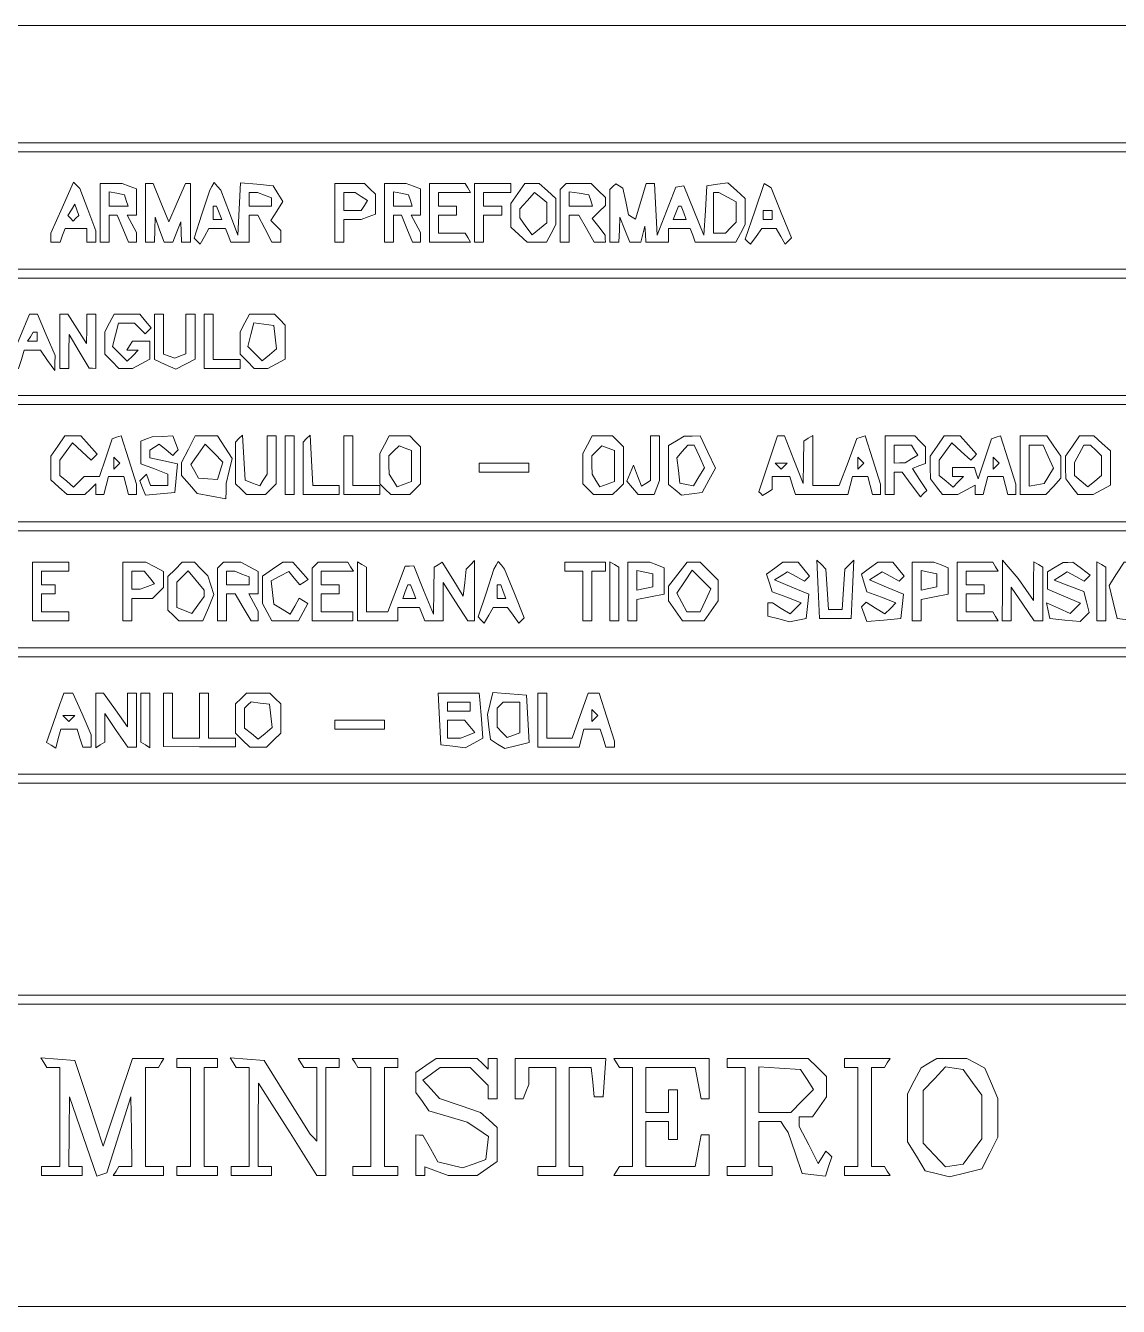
# Paper-space layout 'AN-12-DGE-067' of a CAD drawing. Header units: metres, sheet in millimetres. Extents: x 12 to 193, y 4 to 291.
# Drawn here: x 76.27 to 106.72, y 43.41 to 79.1 of the extents above; entities that cross this region are included whole.
import ezdxf

# ---------------------------------------------------------------- set-up
doc = ezdxf.new("R2010")
doc.units = ezdxf.units.M
doc.layers.add('DGE_CONTORNOS', color=7, linetype='Continuous', lineweight=0)
doc.layers.add('DGE_DATOS', color=7, linetype='Continuous', lineweight=0)

# ---------------------------------------------------------------- blocks, each defined once
blk = doc.blocks.new('LP_REF_DGE_MT_067')
at = {"layer": 'DGE_CONTORNOS'}
for points in [[(186.803, 77.469), (186.803, 75.835), (124.469, 75.835), (62.135, 75.835), (62.135, 77.469), (62.135, 79.103), (124.469, 79.103), (186.803, 79.103)], [(186.803, 73.95), (186.803, 72.316), (124.469, 72.316), (62.135, 72.316), (62.135, 73.95), (62.135, 75.584), (124.469, 75.584), (186.803, 75.584)], [(77.28, 74.028), (76.964, 73.314), (76.964, 73.192), (76.964, 73.07), (77.094, 73.07), (77.224, 73.07), (77.296, 73.259), (77.368, 73.447), (77.669, 73.447), (77.97, 73.447), (77.97, 73.259), (77.97, 73.07), (78.095, 73.07), (78.221, 73.07), (78.221, 73.227), (78.221, 73.384), (77.996, 73.975), (77.772, 74.567), (77.684, 74.655), (77.596, 74.742)], [(78.347, 73.887), (78.347, 73.07), (78.472, 73.07), (78.598, 73.07), (78.598, 73.447), (78.598, 73.824), (78.709, 73.824), (78.819, 73.824), (78.975, 73.447), (79.131, 73.07), (79.242, 73.07), (79.352, 73.07), (79.352, 73.204), (79.352, 73.338), (79.222, 73.581), (79.092, 73.824), (79.222, 73.824), (79.352, 73.824), (79.352, 74.188), (79.352, 74.551), (79.153, 74.628), (78.955, 74.704), (78.651, 74.704), (78.347, 74.704)], [(79.604, 73.887), (79.604, 73.07), (79.729, 73.07), (79.855, 73.07), (79.865, 73.416), (79.875, 73.761), (80.001, 73.416), (80.127, 73.07), (80.246, 73.07), (80.366, 73.07), (80.479, 73.353), (80.593, 73.636), (80.601, 73.353), (80.609, 73.07), (80.735, 73.07), (80.86, 73.07), (80.86, 73.887), (80.86, 74.704), (80.792, 74.704), (80.724, 74.704), (80.489, 74.17), (80.253, 73.636), (80.035, 74.17), (79.817, 74.704), (79.71, 74.704), (79.604, 74.704)], [(81.457, 74.621), (81.396, 74.515), (81.178, 73.847), (80.96, 73.179), (81.045, 73.094), (81.13, 73.009), (81.253, 73.228), (81.375, 73.447), (81.607, 73.447), (81.839, 73.447), (81.911, 73.259), (81.983, 73.07), (82.239, 73.07), (82.494, 73.07), (82.494, 73.447), (82.494, 73.824), (82.616, 73.824), (82.739, 73.824), (82.934, 73.447), (83.129, 73.07), (83.251, 73.07), (83.374, 73.07), (83.374, 73.233), (83.374, 73.397), (83.238, 73.533), (83.102, 73.669), (83.268, 73.935), (83.435, 74.202), (83.297, 74.422), (83.16, 74.641), (82.708, 74.68), (82.256, 74.718), (82.218, 73.988), (82.18, 73.259), (81.943, 73.887), (81.707, 74.515), (81.612, 74.621), (81.517, 74.726)], [(84.882, 73.887), (84.882, 73.07), (85.007, 73.07), (85.133, 73.07), (85.133, 73.384), (85.133, 73.698), (85.374, 73.698), (85.615, 73.698), (85.814, 73.775), (86.013, 73.851), (86.013, 74.127), (86.013, 74.402), (85.862, 74.553), (85.711, 74.704), (85.297, 74.704), (84.882, 74.704)], [(86.264, 73.887), (86.264, 73.07), (86.39, 73.07), (86.516, 73.07), (86.516, 73.447), (86.516, 73.824), (86.626, 73.824), (86.736, 73.824), (86.893, 73.447), (87.049, 73.07), (87.159, 73.07), (87.27, 73.07), (87.27, 73.204), (87.27, 73.338), (87.139, 73.581), (87.009, 73.824), (87.139, 73.824), (87.27, 73.824), (87.27, 74.188), (87.27, 74.551), (87.071, 74.628), (86.872, 74.704), (86.568, 74.704), (86.264, 74.704)], [(87.521, 73.887), (87.521, 73.07), (88.094, 73.07), (88.667, 73.07), (88.589, 73.196), (88.511, 73.321), (88.142, 73.321), (87.772, 73.321), (87.772, 73.573), (87.772, 73.824), (88.024, 73.824), (88.275, 73.824), (88.275, 73.95), (88.275, 74.075), (88.024, 74.075), (87.772, 74.075), (87.772, 74.264), (87.772, 74.452), (88.22, 74.452), (88.667, 74.452), (88.589, 74.578), (88.511, 74.704), (88.016, 74.704), (87.521, 74.704)], [(88.778, 73.887), (88.778, 73.07), (88.903, 73.07), (89.029, 73.07), (89.029, 73.447), (89.029, 73.824), (89.28, 73.824), (89.532, 73.824), (89.532, 73.95), (89.532, 74.075), (89.28, 74.075), (89.029, 74.075), (89.029, 74.264), (89.029, 74.452), (89.406, 74.452), (89.783, 74.452), (89.783, 74.578), (89.783, 74.704), (89.28, 74.704), (88.778, 74.704)], [(89.979, 74.425), (89.783, 74.145), (89.783, 73.816), (89.783, 73.486), (90.013, 73.278), (90.243, 73.07), (90.511, 73.07), (90.78, 73.07), (90.91, 73.313), (91.04, 73.556), (91.04, 73.922), (91.04, 74.288), (90.81, 74.496), (90.58, 74.704), (90.377, 74.704), (90.174, 74.704)], [(91.249, 74.62), (91.165, 74.536), (91.165, 73.803), (91.165, 73.07), (91.291, 73.07), (91.417, 73.07), (91.417, 73.447), (91.417, 73.824), (91.548, 73.824), (91.68, 73.824), (91.894, 73.448), (92.108, 73.072), (92.265, 73.071), (92.422, 73.07), (92.418, 73.164), (92.414, 73.259), (92.236, 73.494), (92.058, 73.729), (92.24, 73.911), (92.422, 74.093), (92.422, 74.201), (92.422, 74.309), (92.225, 74.506), (92.027, 74.704), (91.68, 74.704), (91.333, 74.704)], [(92.628, 74.617), (92.548, 74.536), (92.548, 73.803), (92.548, 73.07), (92.674, 73.07), (92.799, 73.07), (92.813, 73.416), (92.826, 73.761), (92.963, 73.416), (93.099, 73.07), (93.254, 73.07), (93.409, 73.07), (93.467, 73.29), (93.524, 73.51), (93.539, 73.29), (93.553, 73.07), (93.867, 73.07), (94.182, 73.07), (94.182, 73.259), (94.182, 73.447), (94.482, 73.447), (94.783, 73.447), (94.855, 73.259), (94.928, 73.07), (95.493, 73.07), (96.058, 73.07), (96.188, 73.313), (96.318, 73.556), (96.318, 73.922), (96.318, 74.288), (96.077, 74.506), (95.836, 74.724), (95.543, 74.683), (95.25, 74.641), (95.208, 73.95), (95.167, 73.259), (94.887, 73.95), (94.606, 74.641), (94.494, 74.619), (94.382, 74.598), (94.124, 73.928), (93.867, 73.259), (93.83, 73.981), (93.792, 74.704), (93.678, 74.704), (93.563, 74.704), (93.414, 74.205), (93.265, 73.707), (93.167, 73.767), (93.07, 73.827), (92.988, 74.201), (92.906, 74.575), (92.807, 74.636), (92.709, 74.697)], [(96.582, 73.928), (96.32, 73.152), (96.392, 73.08), (96.464, 73.008), (96.625, 73.227), (96.786, 73.447), (96.985, 73.447), (97.185, 73.447), (97.308, 73.228), (97.43, 73.009), (97.519, 73.098), (97.608, 73.187), (97.324, 73.885), (97.041, 74.582), (96.943, 74.643), (96.844, 74.704)], [(79.069, 74.233), (79.122, 74.075), (78.86, 74.075), (78.598, 74.075), (78.598, 74.273), (78.598, 74.471), (78.808, 74.43), (79.017, 74.39)], [(82.924, 74.376), (83.122, 74.3), (83.122, 74.188), (83.122, 74.075), (82.808, 74.075), (82.494, 74.075), (82.494, 74.264), (82.494, 74.452), (82.609, 74.452), (82.725, 74.452)], [(85.621, 74.339), (85.794, 74.229), (85.707, 74.09), (85.621, 73.95), (85.377, 73.95), (85.133, 73.95), (85.133, 74.201), (85.133, 74.452), (85.29, 74.451), (85.447, 74.449)], [(86.987, 74.233), (87.039, 74.075), (86.777, 74.075), (86.516, 74.075), (86.516, 74.273), (86.516, 74.471), (86.725, 74.43), (86.935, 74.39)], [(90.788, 73.887), (90.788, 73.604), (90.586, 73.436), (90.384, 73.268), (90.209, 73.507), (90.034, 73.746), (90.034, 73.87), (90.034, 73.993), (90.242, 74.222), (90.45, 74.452), (90.619, 74.311), (90.788, 74.17)], [(92.014, 74.233), (92.066, 74.075), (91.741, 74.075), (91.417, 74.075), (91.417, 74.273), (91.417, 74.47), (91.69, 74.43), (91.963, 74.39)], [(95.824, 74.322), (96.067, 74.192), (96.067, 73.908), (96.067, 73.623), (95.916, 73.472), (95.765, 73.321), (95.602, 73.321), (95.438, 73.321), (95.438, 73.887), (95.438, 74.452), (95.509, 74.452), (95.581, 74.452)], [(77.669, 73.732), (77.593, 73.657), (77.517, 73.732), (77.442, 73.807), (77.54, 73.967), (77.639, 74.126), (77.692, 73.967), (77.745, 73.808)], [(81.66, 73.887), (81.732, 73.698), (81.61, 73.698), (81.489, 73.698), (81.489, 73.887), (81.489, 74.075), (81.538, 74.075), (81.587, 74.075)], [(94.604, 73.887), (94.676, 73.698), (94.496, 73.698), (94.315, 73.698), (94.388, 73.887), (94.46, 74.075), (94.496, 74.075), (94.532, 74.075)], [(97.072, 73.824), (97.072, 73.698), (96.946, 73.698), (96.821, 73.698), (96.821, 73.824), (96.821, 73.95), (96.946, 73.95), (97.072, 73.95)], [(186.803, 70.431), (186.803, 68.797), (124.469, 68.797), (62.135, 68.797), (62.135, 70.431), (62.135, 72.065), (124.469, 72.065), (186.803, 72.065)], [(76.101, 70.414), (75.833, 69.769), (75.833, 69.66), (75.833, 69.551), (75.951, 69.551), (76.068, 69.551), (76.148, 69.802), (76.227, 70.054), (76.455, 70.054), (76.682, 70.054), (76.88, 69.771), (77.077, 69.488), (77.083, 69.698), (77.09, 69.907), (76.843, 70.483), (76.596, 71.059), (76.483, 71.059), (76.37, 71.059)], [(77.216, 70.305), (77.216, 69.551), (77.341, 69.551), (77.467, 69.551), (77.473, 70.022), (77.478, 70.494), (77.755, 70.024), (78.033, 69.553), (78.127, 69.552), (78.221, 69.551), (78.221, 70.305), (78.221, 71.059), (78.095, 71.059), (77.97, 71.059), (77.968, 70.651), (77.966, 70.242), (77.704, 70.651), (77.442, 71.059), (77.329, 71.059), (77.216, 71.059)], [(78.603, 70.816), (78.472, 70.573), (78.472, 70.259), (78.472, 69.946), (78.67, 69.748), (78.867, 69.551), (79.055, 69.551), (79.243, 69.551), (79.486, 69.681), (79.729, 69.811), (79.729, 70.058), (79.729, 70.305), (79.485, 70.305), (79.241, 70.305), (79.164, 70.179), (79.086, 70.054), (79.244, 70.054), (79.402, 70.054), (79.251, 69.902), (79.099, 69.75), (78.895, 69.954), (78.691, 70.158), (78.773, 70.483), (78.854, 70.808), (79.078, 70.808), (79.302, 70.808), (79.451, 70.659), (79.599, 70.51), (79.682, 70.593), (79.765, 70.676), (79.606, 70.868), (79.447, 71.059), (79.09, 71.059), (78.733, 71.059)], [(79.855, 70.428), (79.855, 69.797), (80.153, 69.661), (80.451, 69.525), (80.719, 69.668), (80.986, 69.811), (80.986, 70.435), (80.986, 71.059), (80.86, 71.059), (80.735, 71.059), (80.735, 70.507), (80.735, 69.955), (80.578, 69.897), (80.42, 69.839), (80.263, 69.894), (80.106, 69.949), (80.106, 70.504), (80.106, 71.059), (79.981, 71.059), (79.855, 71.059)], [(81.237, 70.305), (81.237, 69.551), (81.74, 69.551), (82.243, 69.551), (82.243, 69.677), (82.243, 69.802), (81.866, 69.802), (81.489, 69.802), (81.489, 70.431), (81.489, 71.059), (81.363, 71.059), (81.237, 71.059)], [(82.373, 70.816), (82.243, 70.573), (82.243, 70.259), (82.243, 69.946), (82.44, 69.748), (82.638, 69.551), (82.825, 69.551), (83.013, 69.551), (83.256, 69.681), (83.499, 69.811), (83.499, 70.284), (83.499, 70.758), (83.349, 70.908), (83.198, 71.059), (82.85, 71.059), (82.503, 71.059)], [(83.223, 70.42), (83.261, 70.095), (83.06, 69.928), (82.858, 69.761), (82.66, 69.96), (82.461, 70.158), (82.545, 70.491), (82.629, 70.824), (82.907, 70.785), (83.185, 70.745)], [(76.587, 70.431), (76.587, 70.305), (76.454, 70.305), (76.321, 70.305), (76.399, 70.431), (76.477, 70.556), (76.532, 70.556), (76.587, 70.556)], [(186.803, 66.912), (186.803, 65.278), (124.469, 65.278), (62.135, 65.278), (62.135, 66.912), (62.135, 68.546), (124.469, 68.546), (186.803, 68.546)], [(77.16, 67.386), (76.964, 67.107), (76.964, 66.778), (76.964, 66.448), (77.194, 66.24), (77.424, 66.032), (77.672, 66.032), (77.92, 66.032), (78.07, 66.183), (78.221, 66.334), (78.221, 66.183), (78.221, 66.032), (78.332, 66.032), (78.443, 66.032), (78.509, 66.283), (78.575, 66.535), (78.787, 66.535), (78.999, 66.535), (79.064, 66.283), (79.13, 66.032), (79.241, 66.032), (79.352, 66.032), (79.352, 66.178), (79.352, 66.324), (79.14, 66.998), (78.928, 67.671), (78.802, 67.629), (78.677, 67.587), (78.501, 67.061), (78.326, 66.535), (78.11, 66.535), (77.894, 66.535), (77.749, 66.389), (77.603, 66.244), (77.41, 66.405), (77.216, 66.565), (77.216, 66.777), (77.216, 66.989), (77.393, 67.232), (77.57, 67.474), (77.834, 67.236), (78.097, 66.997), (78.179, 67.079), (78.261, 67.162), (78.033, 67.414), (77.805, 67.666), (77.58, 67.666), (77.356, 67.666)], [(79.635, 67.583), (79.478, 67.519), (79.478, 67.205), (79.478, 66.89), (79.855, 66.748), (80.232, 66.605), (80.232, 66.444), (80.232, 66.283), (79.991, 66.283), (79.75, 66.283), (79.694, 66.44), (79.638, 66.598), (79.542, 66.509), (79.447, 66.42), (79.524, 66.218), (79.602, 66.016), (80.011, 66.055), (80.42, 66.095), (80.459, 66.492), (80.497, 66.889), (80.113, 66.973), (79.729, 67.057), (79.729, 67.166), (79.729, 67.274), (79.86, 67.355), (79.992, 67.436), (80.178, 67.282), (80.364, 67.127), (80.439, 67.203), (80.514, 67.278), (80.44, 67.472), (80.365, 67.666), (80.079, 67.656), (79.792, 67.646)], [(80.801, 67.295), (80.609, 66.924), (80.609, 66.743), (80.609, 66.563), (80.829, 66.311), (81.049, 66.059), (81.449, 65.988), (81.849, 65.916), (81.851, 66.131), (81.852, 66.346), (81.936, 66.692), (82.021, 67.037), (81.815, 67.351), (81.609, 67.666), (81.3, 67.666), (80.992, 67.666)], [(82.211, 67.594), (82.117, 67.498), (82.117, 66.916), (82.117, 66.334), (82.268, 66.183), (82.419, 66.032), (82.683, 66.032), (82.946, 66.032), (83.097, 66.183), (83.248, 66.334), (83.248, 67), (83.248, 67.666), (83.122, 67.666), (82.997, 67.666), (82.995, 67.132), (82.993, 66.598), (82.89, 66.436), (82.788, 66.275), (82.584, 66.353), (82.381, 66.431), (82.343, 67.06), (82.306, 67.689)], [(83.499, 66.849), (83.499, 66.032), (83.625, 66.032), (83.751, 66.032), (83.751, 66.849), (83.751, 67.666), (83.625, 67.666), (83.499, 67.666)], [(84.096, 67.594), (84.002, 67.498), (84.002, 66.765), (84.002, 66.032), (84.505, 66.032), (85.007, 66.032), (85.007, 66.158), (85.007, 66.283), (84.637, 66.283), (84.266, 66.283), (84.228, 66.986), (84.191, 67.689)], [(85.133, 66.849), (85.133, 66.032), (85.636, 66.032), (86.139, 66.032), (86.139, 66.158), (86.139, 66.283), (85.762, 66.283), (85.384, 66.283), (85.384, 66.975), (85.384, 67.666), (85.259, 67.666), (85.133, 67.666)], [(86.269, 67.423), (86.139, 67.18), (86.139, 66.757), (86.139, 66.334), (86.289, 66.183), (86.44, 66.032), (86.704, 66.032), (86.968, 66.032), (87.119, 66.183), (87.27, 66.334), (87.27, 66.849), (87.27, 67.364), (87.119, 67.515), (86.968, 67.666), (86.683, 67.666), (86.399, 67.666)], [(91.924, 67.423), (91.794, 67.18), (91.794, 66.757), (91.794, 66.334), (91.945, 66.183), (92.095, 66.032), (92.359, 66.032), (92.623, 66.032), (92.774, 66.183), (92.925, 66.334), (92.925, 66.849), (92.925, 67.364), (92.774, 67.515), (92.623, 67.666), (92.339, 67.666), (92.054, 67.666)], [(93.679, 67.045), (93.679, 66.424), (93.552, 66.346), (93.425, 66.267), (93.313, 66.558), (93.201, 66.849), (93.112, 66.627), (93.022, 66.406), (93.178, 66.219), (93.333, 66.032), (93.555, 66.032), (93.778, 66.032), (93.854, 66.231), (93.93, 66.43), (93.93, 67.048), (93.93, 67.666), (93.805, 67.666), (93.679, 67.666)], [(94.402, 67.53), (94.182, 67.402), (94.182, 66.858), (94.182, 66.314), (94.363, 66.163), (94.545, 66.013), (94.83, 66.054), (95.116, 66.095), (95.304, 66.432), (95.493, 66.769), (95.279, 67.217), (95.065, 67.666), (94.843, 67.662), (94.621, 67.658)], [(96.959, 66.89), (96.697, 66.114), (96.75, 66.06), (96.804, 66.007), (96.938, 66.09), (97.072, 66.173), (97.072, 66.354), (97.072, 66.535), (97.315, 66.535), (97.558, 66.535), (97.638, 66.283), (97.717, 66.032), (98.448, 66.032), (99.179, 66.032), (99.245, 66.283), (99.311, 66.535), (99.523, 66.535), (99.735, 66.535), (99.8, 66.283), (99.866, 66.032), (99.977, 66.032), (100.088, 66.032), (100.088, 66.178), (100.088, 66.324), (99.876, 66.998), (99.664, 67.671), (99.546, 67.632), (99.428, 67.592), (99.184, 66.938), (98.94, 66.283), (98.571, 66.283), (98.203, 66.283), (98.203, 66.982), (98.203, 67.681), (98.077, 67.603), (97.952, 67.525), (97.944, 66.936), (97.936, 66.346), (97.675, 67.006), (97.415, 67.666), (97.318, 67.666), (97.221, 67.666)], [(100.214, 66.849), (100.214, 66.032), (100.34, 66.032), (100.465, 66.032), (100.465, 66.346), (100.465, 66.66), (100.58, 66.66), (100.696, 66.66), (100.947, 66.315), (101.199, 65.97), (101.289, 66.06), (101.379, 66.15), (101.178, 66.456), (100.977, 66.763), (101.161, 66.833), (101.345, 66.904), (101.345, 67.134), (101.345, 67.364), (101.194, 67.515), (101.043, 67.666), (100.629, 67.666), (100.214, 67.666)], [(101.666, 67.386), (101.471, 67.107), (101.475, 66.79), (101.479, 66.472), (101.646, 66.252), (101.813, 66.032), (102.027, 66.032), (102.241, 66.032), (102.484, 66.162), (102.727, 66.292), (102.727, 66.162), (102.727, 66.032), (102.838, 66.032), (102.949, 66.032), (103.015, 66.283), (103.081, 66.535), (103.293, 66.535), (103.505, 66.535), (103.571, 66.283), (103.636, 66.032), (103.747, 66.032), (103.858, 66.032), (103.858, 66.178), (103.858, 66.324), (103.646, 66.998), (103.434, 67.671), (103.308, 67.629), (103.183, 67.587), (102.997, 67.03), (102.811, 66.472), (102.759, 66.629), (102.706, 66.786), (102.403, 66.786), (102.099, 66.786), (102.099, 66.66), (102.099, 66.535), (102.25, 66.535), (102.401, 66.535), (102.255, 66.389), (102.11, 66.244), (101.916, 66.405), (101.722, 66.565), (101.722, 66.777), (101.722, 66.989), (101.899, 67.232), (102.076, 67.474), (102.34, 67.236), (102.603, 66.997), (102.685, 67.079), (102.768, 67.162), (102.54, 67.414), (102.311, 67.666), (102.087, 67.666), (101.862, 67.666)], [(103.984, 66.849), (103.984, 66.032), (104.342, 66.032), (104.699, 66.032), (104.907, 66.262), (105.115, 66.492), (105.115, 66.799), (105.115, 67.107), (104.92, 67.386), (104.724, 67.666), (104.354, 67.666), (103.984, 67.666)], [(105.436, 67.386), (105.241, 67.107), (105.245, 66.79), (105.249, 66.472), (105.416, 66.252), (105.583, 66.032), (105.797, 66.032), (106.011, 66.032), (106.254, 66.162), (106.498, 66.292), (106.498, 66.771), (106.498, 67.25), (106.268, 67.458), (106.038, 67.666), (105.835, 67.666), (105.632, 67.666)], [(81.689, 66.696), (81.611, 66.451), (81.347, 66.471), (81.084, 66.49), (80.977, 66.68), (80.871, 66.871), (81.07, 67.155), (81.269, 67.439), (81.517, 67.19), (81.766, 66.941)], [(87.018, 66.832), (87.018, 66.401), (86.817, 66.324), (86.616, 66.247), (86.505, 66.422), (86.394, 66.598), (86.392, 66.855), (86.39, 67.113), (86.531, 67.254), (86.672, 67.395), (86.845, 67.328), (87.018, 67.262)], [(92.674, 66.832), (92.674, 66.401), (92.472, 66.324), (92.271, 66.247), (92.16, 66.422), (92.049, 66.598), (92.047, 66.855), (92.045, 67.113), (92.186, 67.254), (92.327, 67.395), (92.5, 67.328), (92.674, 67.262)], [(95.04, 67.097), (95.185, 66.779), (95.029, 66.528), (94.873, 66.278), (94.684, 66.313), (94.496, 66.348), (94.455, 66.7), (94.415, 67.053), (94.565, 67.234), (94.715, 67.414), (94.805, 67.414), (94.895, 67.414)], [(101.039, 67.275), (101.126, 67.135), (100.953, 67.025), (100.779, 66.916), (100.622, 66.914), (100.465, 66.912), (100.465, 67.163), (100.465, 67.414), (100.709, 67.414), (100.953, 67.414)], [(104.765, 67.09), (104.913, 66.767), (104.781, 66.556), (104.648, 66.346), (104.442, 66.306), (104.235, 66.265), (104.235, 66.84), (104.235, 67.414), (104.427, 67.414), (104.618, 67.414)], [(106.095, 67.264), (106.246, 67.113), (106.246, 66.839), (106.246, 66.565), (106.058, 66.409), (105.869, 66.253), (105.681, 66.409), (105.492, 66.565), (105.492, 66.747), (105.492, 66.928), (105.622, 67.171), (105.752, 67.414), (105.849, 67.414), (105.945, 67.414)], [(78.808, 66.828), (78.724, 66.744), (78.724, 66.912), (78.724, 67.079), (78.808, 66.996), (78.891, 66.912)], [(88.903, 66.786), (88.903, 66.66), (89.595, 66.66), (90.286, 66.66), (90.286, 66.786), (90.286, 66.912), (89.595, 66.912), (88.903, 66.912)], [(97.407, 66.828), (97.323, 66.744), (97.24, 66.828), (97.156, 66.912), (97.323, 66.912), (97.491, 66.912)], [(99.544, 66.828), (99.46, 66.744), (99.46, 66.912), (99.46, 67.079), (99.544, 66.996), (99.627, 66.912)], [(103.314, 66.828), (103.23, 66.744), (103.23, 66.912), (103.23, 67.079), (103.314, 66.996), (103.398, 66.912)], [(186.803, 63.393), (186.803, 61.759), (124.469, 61.759), (62.135, 61.759), (62.135, 63.393), (62.135, 65.027), (124.469, 65.027), (186.803, 65.027)], [(76.462, 63.33), (76.462, 62.513), (76.964, 62.513), (77.467, 62.513), (77.467, 62.639), (77.467, 62.764), (77.09, 62.764), (76.713, 62.764), (76.713, 63.016), (76.713, 63.267), (76.902, 63.267), (77.09, 63.267), (77.09, 63.393), (77.09, 63.518), (76.902, 63.518), (76.713, 63.518), (76.713, 63.707), (76.713, 63.895), (77.09, 63.895), (77.467, 63.895), (77.467, 64.021), (77.467, 64.147), (76.964, 64.147), (76.462, 64.147)], [(78.975, 63.33), (78.975, 62.513), (79.101, 62.513), (79.227, 62.513), (79.227, 62.827), (79.227, 63.141), (79.516, 63.141), (79.805, 63.141), (79.955, 63.292), (80.106, 63.443), (80.106, 63.665), (80.106, 63.887), (79.863, 64.017), (79.62, 64.147), (79.298, 64.147), (78.975, 64.147)], [(79.717, 63.722), (79.861, 63.548), (79.659, 63.47), (79.457, 63.393), (79.342, 63.393), (79.227, 63.393), (79.227, 63.644), (79.227, 63.895), (79.4, 63.895), (79.573, 63.895)], [(80.429, 63.949), (80.232, 63.752), (80.232, 63.283), (80.232, 62.815), (80.383, 62.664), (80.534, 62.513), (80.87, 62.513), (81.207, 62.513), (81.359, 62.881), (81.511, 63.249), (81.429, 63.508), (81.346, 63.768), (81.157, 63.958), (80.968, 64.147), (80.797, 64.147), (80.627, 64.147)], [(81.237, 63.277), (81.237, 63.189), (81.067, 62.956), (80.897, 62.723), (80.69, 62.803), (80.483, 62.882), (80.483, 63.238), (80.483, 63.594), (80.64, 63.751), (80.797, 63.908), (81.017, 63.636), (81.237, 63.365)], [(81.698, 64.063), (81.614, 63.979), (81.614, 63.246), (81.614, 62.513), (81.74, 62.513), (81.866, 62.513), (81.866, 62.89), (81.866, 63.267), (81.984, 63.267), (82.103, 63.267), (82.325, 62.89), (82.548, 62.513), (82.647, 62.513), (82.745, 62.513), (82.745, 62.647), (82.745, 62.781), (82.615, 63.024), (82.485, 63.267), (82.615, 63.267), (82.745, 63.267), (82.745, 63.577), (82.745, 63.887), (82.502, 64.017), (82.259, 64.147), (82.021, 64.147), (81.782, 64.147)], [(82.295, 63.819), (82.494, 63.743), (82.494, 63.631), (82.494, 63.518), (82.18, 63.518), (81.866, 63.518), (81.866, 63.707), (81.866, 63.895), (81.981, 63.895), (82.096, 63.895)], [(83.15, 63.951), (82.871, 63.756), (82.871, 63.377), (82.871, 62.999), (83.001, 62.756), (83.131, 62.513), (83.499, 62.513), (83.868, 62.513), (83.998, 62.757), (84.128, 63), (84.01, 63.074), (83.892, 63.147), (83.765, 62.924), (83.638, 62.701), (83.412, 62.84), (83.185, 62.978), (83.146, 63.303), (83.107, 63.627), (83.353, 63.759), (83.599, 63.89), (83.752, 63.706), (83.905, 63.521), (84.025, 63.595), (84.144, 63.669), (83.928, 63.908), (83.712, 64.147), (83.571, 64.147), (83.43, 64.147)], [(84.337, 64.063), (84.253, 63.979), (84.253, 63.246), (84.253, 62.513), (84.819, 62.513), (85.384, 62.513), (85.384, 62.639), (85.384, 62.764), (84.945, 62.764), (84.505, 62.764), (84.505, 63.016), (84.505, 63.267), (84.756, 63.267), (85.007, 63.267), (85.007, 63.393), (85.007, 63.518), (84.756, 63.518), (84.505, 63.518), (84.505, 63.707), (84.505, 63.895), (84.952, 63.895), (85.399, 63.895), (85.322, 64.021), (85.244, 64.147), (84.832, 64.147), (84.421, 64.147)], [(85.51, 63.337), (85.51, 62.513), (86.076, 62.513), (86.641, 62.513), (86.641, 62.701), (86.641, 62.89), (86.942, 62.89), (87.243, 62.89), (87.315, 62.701), (87.387, 62.513), (87.643, 62.513), (87.898, 62.513), (87.9, 63.047), (87.902, 63.581), (88.246, 63.048), (88.589, 62.515), (88.683, 62.514), (88.778, 62.513), (88.778, 63.355), (88.778, 64.197), (88.662, 64.078), (88.546, 63.958), (88.505, 63.581), (88.463, 63.204), (88.17, 63.676), (87.876, 64.148), (87.762, 64.077), (87.647, 64.006), (87.641, 63.354), (87.635, 62.701), (87.358, 63.373), (87.081, 64.045), (86.961, 64.043), (86.841, 64.041), (86.599, 63.402), (86.356, 62.764), (86.059, 62.764), (85.762, 62.764), (85.762, 63.385), (85.762, 64.006), (85.636, 64.084), (85.51, 64.162)], [(89.374, 64.063), (89.314, 63.958), (89.096, 63.29), (88.878, 62.622), (88.963, 62.537), (89.048, 62.452), (89.17, 62.671), (89.293, 62.89), (89.493, 62.89), (89.693, 62.89), (89.853, 62.67), (90.014, 62.451), (90.088, 62.525), (90.163, 62.599), (89.889, 63.279), (89.615, 63.958), (89.525, 64.063), (89.434, 64.169)], [(91.291, 64.021), (91.291, 63.895), (91.542, 63.895), (91.794, 63.895), (91.794, 63.204), (91.794, 62.513), (91.92, 62.513), (92.045, 62.513), (92.045, 63.204), (92.045, 63.895), (92.234, 63.895), (92.422, 63.895), (92.422, 64.021), (92.422, 64.147), (91.857, 64.147), (91.291, 64.147)], [(92.548, 63.337), (92.548, 62.513), (92.674, 62.513), (92.799, 62.513), (92.799, 63.26), (92.799, 64.006), (92.674, 64.084), (92.548, 64.162)], [(93.051, 63.33), (93.051, 62.513), (93.176, 62.513), (93.302, 62.513), (93.302, 62.811), (93.302, 63.11), (93.679, 63.185), (94.056, 63.261), (94.056, 63.627), (94.056, 63.994), (93.857, 64.071), (93.658, 64.147), (93.354, 64.147), (93.051, 64.147)], [(93.742, 63.644), (93.742, 63.459), (93.522, 63.417), (93.302, 63.374), (93.302, 63.644), (93.302, 63.914), (93.522, 63.872), (93.742, 63.829)], [(94.442, 63.816), (94.182, 63.485), (94.182, 63.278), (94.182, 63.072), (94.377, 62.792), (94.573, 62.513), (94.873, 62.513), (95.173, 62.513), (95.368, 62.792), (95.564, 63.072), (95.564, 63.358), (95.564, 63.644), (95.313, 63.895), (95.061, 64.147), (94.882, 64.147), (94.703, 64.147)], [(95.212, 63.084), (95.067, 62.764), (94.88, 62.764), (94.693, 62.764), (94.554, 63.024), (94.415, 63.284), (94.625, 63.605), (94.836, 63.926), (95.097, 63.665), (95.358, 63.403)], [(97.144, 63.98), (96.916, 63.813), (96.994, 63.568), (97.071, 63.322), (97.475, 63.17), (97.878, 63.018), (97.723, 62.863), (97.569, 62.708), (97.322, 62.862), (97.076, 63.016), (97.011, 63.016), (96.946, 63.016), (96.946, 62.83), (96.946, 62.643), (97.251, 62.567), (97.555, 62.491), (97.785, 62.534), (98.015, 62.578), (98.054, 62.918), (98.093, 63.257), (97.616, 63.456), (97.139, 63.656), (97.319, 63.767), (97.498, 63.878), (97.736, 63.751), (97.973, 63.624), (98.043, 63.694), (98.113, 63.764), (97.954, 63.955), (97.795, 64.147), (97.583, 64.147), (97.371, 64.147)], [(98.354, 63.393), (98.392, 62.576), (98.832, 62.576), (99.271, 62.576), (99.309, 63.393), (99.347, 64.21), (99.223, 64.084), (99.099, 63.958), (99.059, 63.393), (99.02, 62.827), (98.832, 62.827), (98.643, 62.827), (98.604, 63.393), (98.564, 63.958), (98.44, 64.084), (98.316, 64.21)], [(99.783, 63.98), (99.555, 63.813), (99.633, 63.568), (99.711, 63.322), (100.114, 63.17), (100.518, 63.018), (100.363, 62.863), (100.208, 62.708), (99.947, 62.87), (99.687, 63.033), (99.621, 62.967), (99.555, 62.901), (99.632, 62.699), (99.709, 62.498), (100.181, 62.537), (100.654, 62.576), (100.693, 62.916), (100.732, 63.257), (100.255, 63.456), (99.778, 63.656), (99.958, 63.767), (100.138, 63.878), (100.375, 63.751), (100.612, 63.624), (100.682, 63.694), (100.752, 63.764), (100.593, 63.955), (100.434, 64.147), (100.223, 64.147), (100.011, 64.147)], [(100.968, 63.33), (100.968, 62.513), (101.094, 62.513), (101.219, 62.513), (101.219, 62.811), (101.219, 63.11), (101.596, 63.185), (101.973, 63.261), (101.973, 63.627), (101.973, 63.994), (101.775, 64.071), (101.576, 64.147), (101.272, 64.147), (100.968, 64.147)], [(101.659, 63.644), (101.659, 63.459), (101.439, 63.417), (101.219, 63.374), (101.219, 63.644), (101.219, 63.914), (101.439, 63.872), (101.659, 63.829)], [(102.225, 63.33), (102.225, 62.513), (102.798, 62.513), (103.371, 62.513), (103.293, 62.639), (103.215, 62.764), (102.846, 62.764), (102.476, 62.764), (102.476, 63.016), (102.476, 63.267), (102.727, 63.267), (102.979, 63.267), (102.979, 63.393), (102.979, 63.518), (102.727, 63.518), (102.476, 63.518), (102.476, 63.707), (102.476, 63.895), (102.923, 63.895), (103.371, 63.895), (103.293, 64.021), (103.215, 64.147), (102.72, 64.147), (102.225, 64.147)], [(103.486, 63.361), (103.481, 62.513), (103.607, 62.513), (103.733, 62.513), (103.733, 62.982), (103.733, 63.451), (104.051, 62.982), (104.37, 62.513), (104.491, 62.513), (104.612, 62.513), (104.612, 63.26), (104.612, 64.006), (104.487, 64.084), (104.361, 64.162), (104.355, 63.62), (104.348, 63.079), (104.135, 63.386), (103.921, 63.693), (103.706, 63.951), (103.49, 64.21)], [(104.958, 64.011), (104.738, 63.883), (104.738, 63.64), (104.738, 63.396), (105.2, 63.203), (105.662, 63.01), (105.518, 62.865), (105.373, 62.721), (105.046, 62.87), (104.719, 63.019), (104.761, 62.797), (104.803, 62.576), (105.226, 62.535), (105.65, 62.495), (105.775, 62.62), (105.901, 62.746), (105.827, 63.04), (105.754, 63.334), (105.34, 63.492), (104.927, 63.649), (105.108, 63.764), (105.29, 63.878), (105.528, 63.751), (105.765, 63.624), (105.848, 63.707), (105.932, 63.79), (105.688, 63.969), (105.444, 64.147), (105.311, 64.143), (105.178, 64.139)], [(106.121, 63.337), (106.121, 62.513), (106.246, 62.513), (106.372, 62.513), (106.372, 63.26), (106.372, 64.006), (106.246, 64.084), (106.121, 64.162)], [(106.669, 63.824), (106.457, 63.501), (106.572, 63.039), (106.686, 62.576), (107.057, 62.534), (107.428, 62.491), (107.591, 62.715), (107.754, 62.938), (107.754, 63.334), (107.754, 63.731), (107.524, 63.939), (107.295, 64.147), (107.088, 64.147), (106.88, 64.147)], [(87.064, 63.33), (87.136, 63.141), (86.955, 63.141), (86.775, 63.141), (86.847, 63.33), (86.919, 63.518), (86.955, 63.518), (86.991, 63.518)], [(89.577, 63.33), (89.649, 63.141), (89.528, 63.141), (89.406, 63.141), (89.406, 63.33), (89.406, 63.518), (89.455, 63.518), (89.505, 63.518)], [(186.803, 59.874), (186.803, 58.24), (124.469, 58.24), (62.135, 58.24), (62.135, 59.874), (62.135, 61.508), (124.469, 61.508), (186.803, 61.508)], [(77.277, 60.345), (77.22, 60.188), (77.036, 59.657), (76.852, 59.126), (76.98, 59.047), (77.107, 58.969), (77.176, 59.233), (77.245, 59.497), (77.473, 59.497), (77.701, 59.497), (77.781, 59.245), (77.861, 58.994), (77.978, 58.994), (78.095, 58.994), (78.095, 59.167), (78.095, 59.339), (77.838, 59.921), (77.581, 60.502), (77.457, 60.502), (77.334, 60.502)], [(78.221, 59.741), (78.221, 58.979), (78.347, 59.057), (78.472, 59.134), (78.472, 59.533), (78.472, 59.932), (78.791, 59.463), (79.11, 58.994), (79.231, 58.994), (79.352, 58.994), (79.352, 59.748), (79.352, 60.502), (79.227, 60.502), (79.101, 60.502), (79.101, 60.032), (79.101, 59.563), (78.767, 60.032), (78.432, 60.502), (78.327, 60.502), (78.221, 60.502)], [(79.478, 59.818), (79.478, 59.134), (79.604, 59.057), (79.729, 58.979), (79.729, 59.741), (79.729, 60.502), (79.604, 60.502), (79.478, 60.502)], [(80.106, 59.756), (80.106, 59.009), (81.112, 59.007), (82.117, 59.005), (82.117, 59.125), (82.117, 59.245), (81.74, 59.245), (81.363, 59.245), (81.363, 59.874), (81.363, 60.502), (81.237, 60.502), (81.112, 60.502), (81.112, 59.874), (81.112, 59.245), (80.735, 59.245), (80.358, 59.245), (80.358, 59.874), (80.358, 60.502), (80.232, 60.502), (80.106, 60.502)], [(82.268, 60.351), (82.117, 60.2), (82.117, 59.795), (82.117, 59.389), (82.314, 59.191), (82.512, 58.994), (82.745, 58.994), (82.979, 58.994), (83.176, 59.191), (83.374, 59.389), (83.374, 59.795), (83.374, 60.2), (83.223, 60.351), (83.072, 60.502), (82.745, 60.502), (82.419, 60.502)], [(87.797, 59.779), (87.835, 59.057), (88.175, 59.018), (88.514, 58.978), (88.76, 59.11), (89.005, 59.242), (88.966, 59.778), (88.927, 60.314), (88.915, 60.408), (88.903, 60.502), (88.332, 60.502), (87.76, 60.502)], [(89.212, 60.21), (89.135, 59.904), (89.176, 59.556), (89.218, 59.208), (89.418, 59.082), (89.618, 58.957), (89.959, 59.042), (90.299, 59.128), (90.261, 59.783), (90.223, 60.439), (89.756, 60.478), (89.289, 60.517)], [(90.537, 59.748), (90.537, 58.994), (91.114, 58.994), (91.692, 58.994), (91.757, 59.245), (91.823, 59.497), (92.051, 59.497), (92.28, 59.497), (92.359, 59.245), (92.439, 58.994), (92.556, 58.994), (92.674, 58.994), (92.674, 59.077), (92.674, 59.16), (92.462, 59.831), (92.251, 60.502), (92.098, 60.502), (91.945, 60.502), (91.719, 59.874), (91.493, 59.245), (91.141, 59.245), (90.788, 59.245), (90.788, 59.874), (90.788, 60.502), (90.663, 60.502), (90.537, 60.502)], [(83.097, 59.863), (83.135, 59.538), (82.94, 59.376), (82.745, 59.215), (82.557, 59.371), (82.368, 59.527), (82.368, 59.805), (82.368, 60.083), (82.457, 60.172), (82.547, 60.261), (82.803, 60.225), (83.06, 60.188)], [(88.652, 60.125), (88.652, 59.999), (88.338, 59.999), (88.024, 59.999), (88.024, 60.125), (88.024, 60.251), (88.338, 60.251), (88.652, 60.251)], [(90.034, 59.824), (90.034, 59.398), (89.861, 59.331), (89.688, 59.265), (89.547, 59.406), (89.406, 59.547), (89.406, 59.815), (89.406, 60.083), (89.49, 60.167), (89.574, 60.251), (89.804, 60.251), (90.034, 60.251)], [(92.129, 59.79), (92.045, 59.706), (92.045, 59.874), (92.045, 60.041), (92.129, 59.957), (92.213, 59.874)], [(77.551, 59.79), (77.467, 59.706), (77.383, 59.79), (77.3, 59.874), (77.467, 59.874), (77.635, 59.874)], [(84.882, 59.622), (84.882, 59.497), (85.573, 59.497), (86.264, 59.497), (86.264, 59.622), (86.264, 59.748), (85.573, 59.748), (84.882, 59.748)], [(88.64, 59.574), (88.784, 59.4), (88.582, 59.323), (88.38, 59.245), (88.202, 59.245), (88.024, 59.245), (88.024, 59.497), (88.024, 59.748), (88.26, 59.748), (88.496, 59.748)], [(186.803, 55.035), (186.803, 52.082), (124.469, 52.082), (62.135, 52.082), (62.135, 55.035), (62.135, 57.989), (124.469, 57.989), (186.803, 57.989)], [(192.835, 47.62), (192.835, 43.41), (118.248, 43.41), (43.661, 43.41), (43.661, 47.62), (43.661, 51.83), (118.248, 51.83), (192.835, 51.83)], [(76.771, 50.205), (76.854, 50.071), (77.035, 50.071), (77.216, 50.071), (77.216, 48.688), (77.216, 47.306), (76.964, 47.306), (76.713, 47.306), (76.713, 47.18), (76.713, 47.054), (77.279, 47.054), (77.844, 47.054), (77.844, 47.18), (77.844, 47.306), (77.656, 47.306), (77.467, 47.306), (77.477, 48.28), (77.487, 49.254), (77.867, 48.148), (78.246, 47.042), (78.388, 47.089), (78.53, 47.136), (78.866, 48.195), (79.202, 49.254), (79.214, 48.28), (79.227, 47.306), (79.045, 47.306), (78.864, 47.306), (78.787, 47.18), (78.709, 47.054), (79.408, 47.054), (80.106, 47.054), (80.106, 47.18), (80.106, 47.306), (79.855, 47.306), (79.604, 47.306), (79.604, 48.688), (79.604, 50.071), (79.785, 50.071), (79.966, 50.071), (80.043, 50.196), (80.121, 50.322), (79.684, 50.322), (79.247, 50.322), (78.839, 49.097), (78.431, 47.871), (78.033, 49.065), (77.636, 50.259), (77.162, 50.299), (76.688, 50.339)], [(82.049, 50.205), (82.132, 50.071), (82.313, 50.071), (82.494, 50.071), (82.494, 48.688), (82.494, 47.306), (82.243, 47.306), (81.991, 47.306), (81.991, 47.18), (81.991, 47.054), (82.557, 47.054), (83.122, 47.054), (83.122, 47.18), (83.122, 47.306), (82.934, 47.306), (82.745, 47.306), (82.749, 48.468), (82.752, 49.631), (83.195, 48.94), (83.637, 48.248), (84.007, 47.651), (84.377, 47.054), (84.504, 47.054), (84.63, 47.054), (84.63, 48.563), (84.63, 50.071), (84.819, 50.071), (85.007, 50.071), (85.007, 50.196), (85.007, 50.322), (84.435, 50.322), (83.862, 50.322), (83.939, 50.196), (84.017, 50.071), (84.198, 50.071), (84.379, 50.071), (84.379, 49.044), (84.379, 48.018), (84.285, 48.112), (84.192, 48.205), (83.552, 49.232), (82.912, 50.259), (82.439, 50.299), (81.966, 50.339)], [(80.483, 50.196), (80.483, 50.071), (80.672, 50.071), (80.86, 50.071), (80.86, 48.688), (80.86, 47.306), (80.672, 47.306), (80.483, 47.306), (80.483, 47.18), (80.483, 47.054), (81.049, 47.054), (81.614, 47.054), (81.614, 47.18), (81.614, 47.306), (81.426, 47.306), (81.237, 47.306), (81.237, 48.688), (81.237, 50.071), (81.426, 50.071), (81.614, 50.071), (81.614, 50.196), (81.614, 50.322), (81.049, 50.322), (80.483, 50.322)], [(85.447, 50.196), (85.525, 50.071), (85.706, 50.071), (85.887, 50.071), (85.887, 48.688), (85.887, 47.306), (85.636, 47.306), (85.384, 47.306), (85.384, 47.18), (85.384, 47.054), (86.013, 47.054), (86.641, 47.054), (86.641, 47.18), (86.641, 47.306), (86.453, 47.306), (86.264, 47.306), (86.264, 48.688), (86.264, 50.071), (86.453, 50.071), (86.641, 50.071), (86.641, 50.196), (86.641, 50.322), (86.005, 50.322), (85.37, 50.322)], [(87.423, 50.126), (87.144, 49.931), (87.144, 49.652), (87.144, 49.373), (87.324, 49.116), (87.504, 48.859), (88.037, 48.699), (88.571, 48.539), (88.869, 48.344), (89.168, 48.148), (89.13, 47.824), (89.092, 47.499), (88.764, 47.384), (88.436, 47.27), (88.096, 47.355), (87.755, 47.441), (87.544, 47.812), (87.332, 48.184), (87.238, 48.185), (87.144, 48.186), (87.144, 47.62), (87.144, 47.054), (87.27, 47.054), (87.395, 47.054), (87.395, 47.177), (87.395, 47.3), (87.718, 47.177), (88.04, 47.054), (88.444, 47.054), (88.847, 47.054), (89.127, 47.25), (89.406, 47.446), (89.406, 47.922), (89.406, 48.398), (89.176, 48.606), (88.945, 48.815), (88.372, 49.01), (87.798, 49.206), (87.567, 49.461), (87.336, 49.716), (87.578, 49.894), (87.82, 50.071), (88.236, 50.071), (88.652, 50.071), (88.903, 49.819), (89.155, 49.568), (89.155, 49.38), (89.155, 49.191), (89.28, 49.191), (89.406, 49.191), (89.406, 49.757), (89.406, 50.322), (89.28, 50.322), (89.155, 50.322), (89.155, 50.171), (89.155, 50.02), (89.004, 50.171), (88.853, 50.322), (88.278, 50.322), (87.703, 50.322)], [(89.909, 49.757), (89.909, 49.191), (90.021, 49.191), (90.133, 49.191), (90.209, 49.39), (90.286, 49.589), (90.286, 49.83), (90.286, 50.071), (90.663, 50.071), (91.04, 50.071), (91.04, 48.688), (91.04, 47.306), (90.788, 47.306), (90.537, 47.306), (90.537, 47.18), (90.537, 47.054), (91.165, 47.054), (91.794, 47.054), (91.794, 47.18), (91.794, 47.306), (91.605, 47.306), (91.417, 47.306), (91.417, 48.688), (91.417, 50.071), (91.723, 50.071), (92.029, 50.071), (92.069, 49.662), (92.108, 49.254), (92.234, 49.254), (92.359, 49.254), (92.398, 49.788), (92.437, 50.322), (91.173, 50.322), (89.909, 50.322)], [(92.736, 50.196), (92.814, 50.071), (92.995, 50.071), (93.176, 50.071), (93.176, 48.688), (93.176, 47.306), (92.995, 47.306), (92.814, 47.306), (92.736, 47.18), (92.659, 47.054), (93.986, 47.054), (95.313, 47.054), (95.313, 47.62), (95.313, 48.186), (95.201, 48.186), (95.089, 48.186), (95.007, 47.746), (94.924, 47.306), (94.239, 47.306), (93.553, 47.306), (93.553, 47.934), (93.553, 48.563), (93.867, 48.563), (94.182, 48.563), (94.182, 48.311), (94.182, 48.06), (94.307, 48.06), (94.433, 48.06), (94.433, 48.751), (94.433, 49.442), (94.307, 49.442), (94.182, 49.442), (94.182, 49.128), (94.182, 48.814), (93.867, 48.814), (93.553, 48.814), (93.553, 49.442), (93.553, 50.071), (94.239, 50.071), (94.924, 50.071), (95.007, 49.631), (95.089, 49.191), (95.201, 49.191), (95.313, 49.191), (95.313, 49.757), (95.313, 50.322), (93.986, 50.322), (92.659, 50.322)], [(95.815, 50.196), (95.815, 50.071), (96.067, 50.071), (96.318, 50.071), (96.318, 48.688), (96.318, 47.306), (96.067, 47.306), (95.815, 47.306), (95.815, 47.18), (95.815, 47.054), (96.444, 47.054), (97.072, 47.054), (97.072, 47.18), (97.072, 47.306), (96.884, 47.306), (96.695, 47.306), (96.695, 47.934), (96.695, 48.563), (97.002, 48.563), (97.309, 48.563), (97.41, 48.408), (97.512, 48.254), (97.711, 47.686), (97.909, 47.117), (98.234, 47.079), (98.559, 47.04), (98.644, 47.308), (98.729, 47.576), (98.648, 47.657), (98.567, 47.738), (98.46, 47.566), (98.353, 47.393), (98.09, 47.91), (97.826, 48.427), (97.826, 48.558), (97.826, 48.688), (98.008, 48.688), (98.189, 48.688), (98.385, 48.968), (98.58, 49.247), (98.58, 49.533), (98.58, 49.819), (98.329, 50.071), (98.077, 50.322), (96.946, 50.322), (95.815, 50.322)], [(98.043, 49.731), (98.226, 49.454), (97.906, 49.134), (97.586, 48.814), (97.141, 48.814), (96.695, 48.814), (96.695, 49.449), (96.695, 50.085), (97.278, 50.046), (97.86, 50.008)], [(99.083, 50.196), (99.083, 50.071), (99.271, 50.071), (99.46, 50.071), (99.46, 48.688), (99.46, 47.306), (99.271, 47.306), (99.083, 47.306), (99.083, 47.18), (99.083, 47.054), (99.719, 47.054), (100.354, 47.054), (100.277, 47.18), (100.199, 47.306), (100.018, 47.306), (99.837, 47.306), (99.837, 48.688), (99.837, 50.071), (100.018, 50.071), (100.199, 50.071), (100.277, 50.196), (100.354, 50.322), (99.719, 50.322), (99.083, 50.322)], [(101.439, 50.186), (101.219, 50.058), (101.031, 49.694), (100.842, 49.329), (100.843, 48.663), (100.843, 47.997), (101.09, 47.592), (101.337, 47.187), (101.673, 47.103), (102.008, 47.019), (102.462, 47.131), (102.916, 47.243), (103.136, 47.683), (103.355, 48.123), (103.356, 48.661), (103.356, 49.199), (103.178, 49.625), (103, 50.051), (102.746, 50.186), (102.493, 50.322), (102.076, 50.318), (101.659, 50.314)], [(102.652, 49.653), (102.916, 49.298), (102.916, 48.688), (102.916, 48.078), (102.652, 47.723), (102.388, 47.369), (102.145, 47.332), (101.901, 47.295), (101.592, 47.625), (101.282, 47.954), (101.282, 48.688), (101.282, 49.422), (101.592, 49.752), (101.901, 50.081), (102.145, 50.045), (102.388, 50.008)]]:
    blk.add_lwpolyline(points, close=True, dxfattribs=at)

psp = doc.layouts.new('AN-12-DGE-067')

# ---------------------------------------------------------------- block references
at = {"layer": 'DGE_DATOS'}
psp.add_blockref('LP_REF_DGE_MT_067', (0, 0), dxfattribs=at)

doc.saveas('drawing.dxf')
